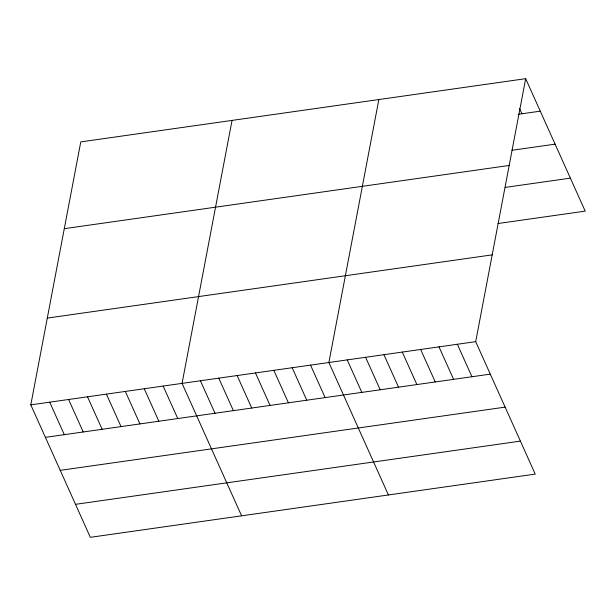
<?xml version="1.0" encoding="UTF-8"?>
<svg xmlns="http://www.w3.org/2000/svg" width="616" height="616" viewBox="0 0 616 616"><rect width="100%" height="100%" fill="white"/><g stroke="black" fill="none" stroke-linecap="round" stroke-linejoin="round"><path stroke-width="0.92" d="M525.671 78.679L475.698 341.649L535.227 474.104L90.329 537.321L30.8 404.866L80.773 141.896L525.671 78.679L585.2 211.134L498.028 223.516M232.04 120.397L182.066 383.375L241.595 515.831M378.855 99.538L328.882 362.516L388.411 494.971M518.248 114.291L540.27 111.165M511.973 150.281L555.101 144.152M64.287 228.675L509.178 165.458M505.228 187.403L570.378 178.139M47.293 318.087L492.192 254.87M30.8 404.866L475.698 341.649M45.399 437.352L490.298 374.135M60.222 470.347L505.12 407.13M75.498 504.335L520.397 441.118M519.611 108.639L521.921 113.767M457.349 344.259L471.948 376.746M438.992 346.87L453.592 379.356M420.643 349.472L435.243 381.959M402.287 352.082L416.886 384.569M383.937 354.693L398.537 387.179M365.588 357.295L380.188 389.782M347.231 359.906L361.831 392.392M310.526 365.119L325.132 397.605M292.176 367.729L306.776 400.215M273.827 370.339L288.427 402.825M255.471 372.942L270.07 405.428M237.121 375.552L251.721 408.038M218.772 378.162L233.372 410.641M200.416 380.765L215.015 413.251M163.155 386.063L177.755 418.549M144.252 388.75L158.851 421.236M125.341 391.437L139.94 423.923M106.429 394.125L121.029 426.603M87.526 396.812L102.125 429.29M68.615 399.491L83.214 431.978M49.711 402.179L64.31 434.665"/></g></svg>
